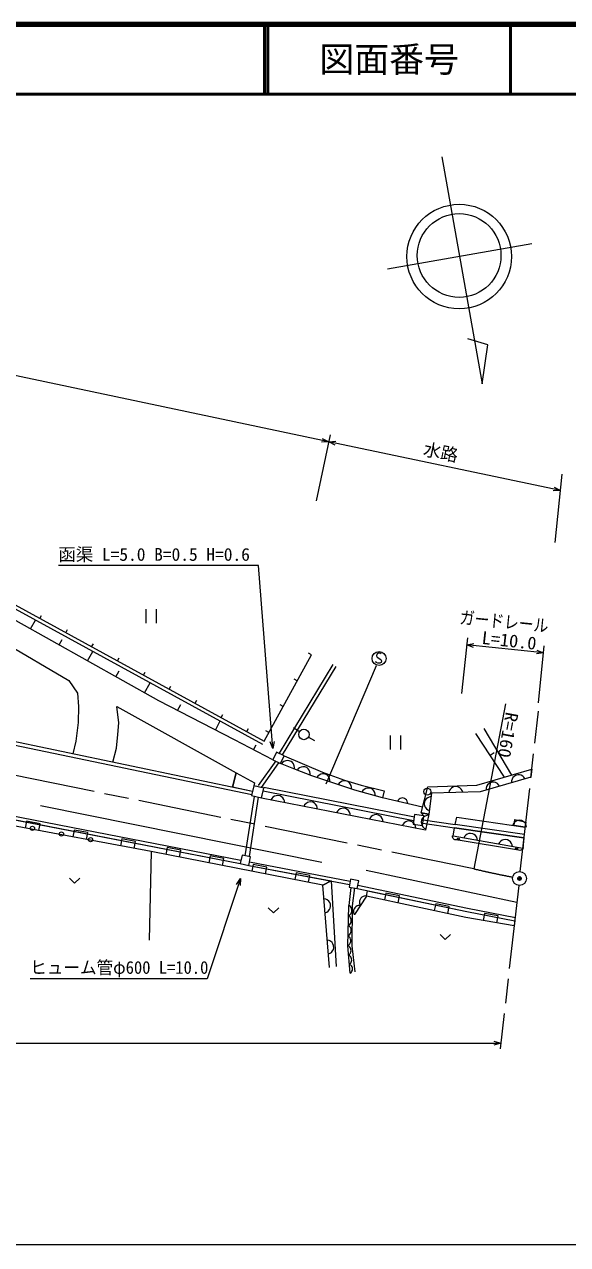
# Model space of a CAD drawing. Units: millimetres, scale not verified. Extents: x 40000 to 680000, y 20000 to 380000.
# Drawn here: x 474355 to 552180, y 205000 to 380000 of the extents above; entities that cross this region are included whole.
import ezdxf
from ezdxf.enums import TextEntityAlignment as Align

# ---------------------------------------------------------------- set-up
doc = ezdxf.new("R2010")
doc.units = ezdxf.units.MM
doc.header["$LTSCALE"] = 1000
doc.header["$PDMODE"] = 32
doc.header["$PDSIZE"] = 500
doc.linetypes.add('CHAIN', pattern=[18.5, 12, -1.5, 3.5, -1.5])
for name, color, linetype, lineweight in [('M-BGD', 7, 'Continuous', 13), ('M-BGD-EXST', 7, 'Continuous', 13), ('M-BMK', 2, 'CHAIN', 13), ('M-BMK-SRVR', 3, 'Continuous', 13), ('M-STR-HTXT', 7, 'Continuous', 13), ('M-STR-STRC', 7, 'Continuous', 13), ('M-TTL', 2, 'Continuous', 140), ('M-TTL-BAND', 7, 'Continuous', 13), ('M-TTL-LINE', 7, 'Continuous', 50)]:
    doc.layers.add(name, color=color, linetype=linetype, lineweight=lineweight)
doc.layers.add('M-OTRS', color=6, linetype='Continuous')
doc.layers.add('M-TTL-TXT', color=7, linetype='Continuous')
doc.styles.add('ＭＳ ゴシック', font='')
doc.styles.get('ＭＳ ゴシック').set_extended_font_data('MS Gothic')

# ---------------------------------------------------------------- blocks, each defined once
blk = doc.blocks.new('287[2592][2633][2652][3705][2769]')
at = {"color": 7, "linetype": 'Continuous', "lineweight": 13}
for p, q in [((0, 0), (-1.036, -0.068)), ((-0.921, 0.48), (0, 0))]:
    blk.add_line(p, q, dxfattribs=at)
blk = doc.blocks.new('286[2591][2632][2651][3704][2768]')
at = {"color": 7, "linetype": 'Continuous', "lineweight": 13}
for p, q in [((0, 0), (1.036, 0.068)), ((0.921, -0.48), (0, 0))]:
    blk.add_line(p, q, dxfattribs=at)

msp = doc.modelspace()

# ---------------------------------------------------------------- linework, layer by layer
at = {"layer": 'M-BGD'}
for p, q in [((454022, 306545), (508475, 276780)), ((454233, 306999), (508714, 277219)), ((469159, 298841), (508714, 277219)), ((491754, 296121), (491754, 294121)), ((493274, 294121), (493274, 296121)), ((493592, 282995), (473194, 294464)), ((475234, 293317), (475936, 294566)), ((476574, 294787), (476814, 295226)), ((480282, 292761), (480521, 293199)), ((471320, 291435), (480717, 285882)), ((479314, 291023), (479752, 291802)), ((483989, 290734), (484229, 291173)), ((483393, 288730), (484150, 290076)), ((487697, 288707), (487936, 289146)), ((508714, 277219), (515478, 289561)), ((515478, 289561), (515040, 289802)), ((487473, 286436), (487943, 287273)), ((491404, 286681), (491644, 287120)), ((510906, 275498), (518614, 288193)), ((511333, 275239), (519041, 287933)), ((480717, 285882), (481936, 284075)), ((491552, 284142), (492364, 285586)), ((513448, 285856), (513009, 286096)), ((481936, 284075), (482105, 282183)), ((495112, 284654), (495351, 285093)), ((506948, 269514), (446785, 282058)), ((507050, 270003), (446886, 282548)), ((482105, 282183), (482063, 279871)), ((487864, 279828), (487612, 282183)), ((487612, 282183), (504680, 272682)), ((504448, 277393), (493592, 282995)), ((496306, 281595), (496750, 282454)), ((498819, 282628), (499059, 283066)), ((511417, 282151), (510979, 282391)), ((501734, 278793), (502406, 280097)), ((502527, 280601), (502766, 281040)), ((482063, 279871), (481726, 277222)), ((487738, 278147), (487864, 279828)), ((506234, 278574), (506474, 279013)), ((509387, 278445), (508948, 278685)), ((513769, 278562), (512921, 279092)), ((543128, 272038), (539021, 278305)), ((540203, 279027), (544159, 272345)), ((481726, 277222), (481289, 275375)), ((487528, 276213), (487738, 278147)), ((509943, 274530), (504448, 277393)), ((507195, 275961), (507565, 276670)), ((515059, 277798), (515932, 277310)), ((526765, 277991), (526765, 275991)), ((528285, 275991), (528285, 277991)), ((487012, 274181), (487528, 276213)), ((510472, 275647), (509943, 274530)), ((511580, 275122), (510472, 275647)), ((511051, 274005), (511580, 275122)), ((511051, 274005), (511580, 275122)), ((511580, 275122), (517087, 272751)), ((541074, 275171), (541684, 275571)), ((507910, 270834), (510410, 274402)), ((508320, 270547), (510820, 274115)), ((509943, 274530), (511051, 274005)), ((513180, 273130), (511051, 274005)), ((511356, 274139), (511191, 273948)), ((511543, 274279), (511356, 274139)), ((511804, 274388), (511543, 274279)), ((512034, 274423), (511804, 274388)), ((512287, 274405), (512034, 274423)), ((512583, 274284), (512287, 274405)), ((512774, 274119), (512583, 274284)), ((512914, 273932), (512774, 274119)), ((513023, 273671), (512914, 273932)), ((513058, 273440), (513023, 273671)), ((513040, 273188), (513058, 273440)), ((515542, 272226), (513180, 273130)), ((513587, 273231), (513427, 273036)), ((513771, 273375), (513587, 273231)), ((514029, 273490), (513771, 273375)), ((514259, 273531), (514029, 273490)), ((514512, 273520), (514259, 273531)), ((514811, 273406), (514512, 273520)), ((515006, 273245), (514811, 273406)), ((515150, 273062), (515006, 273245)), ((515265, 272803), (515150, 273062)), ((539194, 270868), (547061, 273208)), ((547061, 273208), (546932, 272059)), ((504680, 272682), (504189, 270600)), ((504189, 270600), (504680, 272682)), ((504680, 272682), (507309, 271210)), ((515306, 272574), (515265, 272803)), ((515295, 272321), (515306, 272574)), ((518837, 271118), (515542, 272226)), ((516394, 272193), (516242, 271991)), ((516571, 272344), (516394, 272193)), ((516825, 272470), (516571, 272344)), ((517053, 272520), (516825, 272470)), ((517306, 272519), (517053, 272520)), ((517087, 272751), (520208, 271614)), ((517609, 272417), (517306, 272519)), ((517811, 272265), (517609, 272417)), ((517962, 272088), (517811, 272265)), ((518088, 271834), (517962, 272088)), ((518138, 271606), (518088, 271834)), ((518137, 271353), (518138, 271606)), ((519642, 271318), (519466, 271165)), ((519894, 271446), (519642, 271318)), ((520122, 271498), (519894, 271446)), ((520375, 271500), (520122, 271498)), ((520208, 271614), (522628, 270914)), ((520679, 271400), (520375, 271500)), ((520882, 271250), (520679, 271400)), ((521035, 271074), (520882, 271250)), ((546932, 272059), (539653, 269949)), ((541393, 271328), (541085, 271239)), ((541645, 271318), (541393, 271328)), ((541871, 271258), (541645, 271318)), ((542119, 271122), (541871, 271258)), ((544162, 271506), (544152, 271253)), ((544221, 271732), (544162, 271506)), ((544358, 271979), (544221, 271732)), ((544516, 272150), (544358, 271979)), ((544725, 272294), (544516, 272150)), ((545032, 272383), (544725, 272294)), ((545285, 272373), (545032, 272383)), ((545510, 272313), (545285, 272373)), ((545758, 272177), (545510, 272313)), ((545929, 272018), (545758, 272177)), ((546073, 271810), (545929, 272018)), ((507050, 270003), (504189, 270600)), ((507238, 270802), (506913, 269423)), ((507238, 270802), (507050, 270003)), ((507309, 271210), (507238, 270802)), ((508651, 270469), (507238, 270802)), ((508310, 269020), (508562, 270066)), ((508327, 269091), (508651, 270469)), ((508562, 270066), (530126, 265828)), ((508562, 270066), (530126, 265828)), ((508666, 270596), (530230, 266358)), ((521695, 270185), (518837, 271118)), ((519466, 271165), (519315, 270962)), ((521163, 270822), (521035, 271074)), ((521215, 270594), (521163, 270822)), ((521217, 270341), (521215, 270594)), ((525661, 269079), (521695, 270185)), ((522628, 270914), (525923, 270068)), ((522856, 270110), (522715, 269901)), ((523025, 270271), (522856, 270110)), ((523272, 270410), (523025, 270271)), ((523497, 270471), (523272, 270410)), ((523749, 270484), (523497, 270471)), ((524058, 270398), (523749, 270484)), ((524267, 270256), (524058, 270398)), ((524428, 270087), (524267, 270256)), ((524567, 269841), (524428, 270087)), ((524628, 269616), (524567, 269841)), ((524641, 269363), (524628, 269616)), ((525923, 270068), (525661, 269079)), ((531203, 266918), (532167, 270638)), ((532167, 270638), (539194, 270868)), ((532672, 269765), (532305, 266734)), ((539653, 269949), (532672, 269765)), ((535237, 270073), (535163, 269831)), ((535351, 270276), (535237, 270073)), ((535546, 270481), (535351, 270276)), ((535743, 270606), (535546, 270481)), ((535981, 270693), (535743, 270606)), ((536301, 270701), (535981, 270693)), ((536543, 270628), (536301, 270701)), ((536746, 270513), (536543, 270628)), ((536951, 270318), (536746, 270513)), ((537076, 270121), (536951, 270318)), ((537162, 269884), (537076, 270121)), ((540522, 270451), (540512, 270198)), ((540582, 270677), (540522, 270451)), ((540718, 270924), (540582, 270677)), ((540877, 271095), (540718, 270924)), ((541085, 271239), (540877, 271095)), ((542290, 270963), (542119, 271122)), ((542433, 270755), (542290, 270963)), ((464841, 268025), (505380, 260128)), ((505999, 260740), (507319, 269280)), ((506592, 260649), (507912, 269188)), ((506913, 269423), (508327, 269091)), ((531814, 264442), (508310, 269020)), ((509803, 268974), (509679, 268754)), ((509959, 269147), (509803, 268974)), ((510194, 269306), (509959, 269147)), ((510413, 269385), (510194, 269306)), ((510664, 269418), (510413, 269385)), ((510978, 269357), (510664, 269418)), ((511198, 269232), (510978, 269357)), ((511372, 269076), (511198, 269232)), ((511530, 268842), (511372, 269076)), ((511609, 268622), (511530, 268842)), ((511642, 268371), (511609, 268622)), ((514504, 268058), (514380, 267838)), ((514660, 268232), (514504, 268058)), ((514895, 268390), (514660, 268232)), ((515114, 268469), (514895, 268390)), ((515365, 268502), (515114, 268469)), ((515679, 268441), (515365, 268502)), ((515899, 268316), (515679, 268441)), ((516072, 268160), (515899, 268316)), ((516230, 267926), (516072, 268160)), ((516310, 267707), (516230, 267926)), ((531416, 267741), (525661, 269079)), ((527907, 268741), (527808, 268580)), ((528029, 268867), (527907, 268741)), ((528209, 268979), (528029, 268867)), ((528375, 269033), (528209, 268979)), ((528564, 269051), (528375, 269033)), ((528798, 268996), (528564, 269051)), ((528960, 268897), (528798, 268996)), ((529085, 268776), (528960, 268897)), ((529198, 268596), (529085, 268776)), ((529251, 268429), (529198, 268596)), ((529269, 268240), (529251, 268429)), ((531674, 268510), (531636, 268192)), ((531636, 268192), (531686, 267944)), ((531782, 268738), (531674, 268510)), ((531686, 267944), (531781, 267731)), ((531926, 268923), (531782, 268738)), ((532148, 269097), (531926, 268923)), ((532361, 269192), (532148, 269097)), ((532609, 269243), (532361, 269192)), ((464745, 267535), (505284, 259637)), ((470867, 266342), (505284, 259637)), ((516343, 267456), (516310, 267707)), ((519205, 267143), (519080, 266923)), ((519361, 267316), (519205, 267143)), ((519595, 267474), (519361, 267316)), ((519815, 267554), (519595, 267474)), ((520065, 267586), (519815, 267554)), ((520379, 267525), (520065, 267586)), ((520600, 267401), (520379, 267525)), ((520773, 267245), (520600, 267401)), ((520931, 267010), (520773, 267245)), ((521011, 266791), (520931, 267010)), ((521043, 266540), (521011, 266791)), ((523905, 266227), (523781, 266007)), ((524061, 266401), (523905, 266227)), ((524296, 266559), (524061, 266401)), ((524515, 266638), (524296, 266559)), ((524766, 266671), (524515, 266638)), ((525080, 266610), (524766, 266671)), ((525300, 266485), (525080, 266610)), ((525474, 266329), (525300, 266485)), ((525632, 266095), (525474, 266329)), ((525711, 265875), (525632, 266095)), ((530241, 266661), (530055, 265311)), ((531573, 266477), (530241, 266661)), ((532305, 266734), (531203, 266918)), ((531573, 266477), (531203, 266918)), ((531203, 266918), (532305, 266734)), ((531400, 266139), (531272, 265921)), ((531387, 265127), (531573, 266477)), ((531387, 265127), (531573, 266477)), ((531559, 266309), (531400, 266139)), ((531797, 266463), (531559, 266309)), ((531781, 267731), (531956, 267509)), ((532018, 266538), (531797, 266463)), ((532305, 266734), (531814, 264442)), ((531956, 267509), (532140, 267365)), ((532269, 266566), (532018, 266538)), ((532140, 267365), (532368, 267257)), ((536071, 265265), (536301, 266321)), ((536301, 266321), (546125, 264887)), ((492517, 261375), (472034, 265201)), ((474648, 265730), (474465, 264747)), ((476614, 265363), (474648, 265730)), ((476431, 264380), (476614, 265363)), ((481476, 264455), (481292, 263472)), ((483442, 264087), (481476, 264455)), ((525744, 265624), (525711, 265875)), ((528606, 265311), (528482, 265091)), ((528762, 265485), (528606, 265311)), ((528997, 265643), (528762, 265485)), ((529216, 265722), (528997, 265643)), ((529467, 265755), (529216, 265722)), ((529781, 265694), (529467, 265755)), ((530001, 265570), (529781, 265694)), ((530175, 265413), (530001, 265570)), ((530126, 265828), (530055, 265311)), ((530055, 265311), (531387, 265127)), ((530055, 265311), (531387, 265127)), ((530333, 265179), (530175, 265413)), ((530412, 264960), (530333, 265179)), ((530445, 264709), (530412, 264960)), ((531272, 265921), (531204, 265608)), ((531204, 265608), (531232, 265356)), ((531232, 265356), (531308, 265136)), ((531308, 265136), (531461, 264898)), ((531431, 265449), (536000, 264770)), ((531461, 264898), (531632, 264739)), ((531504, 265943), (536073, 265264)), ((531632, 264739), (531850, 264610)), ((535795, 263565), (536000, 264770)), ((536000, 264770), (545935, 263339)), ((545935, 263339), (536000, 264770)), ((546006, 263834), (536071, 265265)), ((544447, 265375), (544333, 265149)), ((544595, 265555), (544447, 265375)), ((544520, 265122), (544613, 265954)), ((546125, 264887), (544520, 265122)), ((544821, 265724), (544595, 265555)), ((544613, 265954), (546204, 265588)), ((545037, 265814), (544821, 265724)), ((545286, 265859), (545037, 265814)), ((545602, 265813), (545286, 265859)), ((545828, 265699), (545602, 265813)), ((546009, 265551), (545828, 265699)), ((546178, 265324), (546009, 265551)), ((546204, 265588), (546125, 264887)), ((546268, 265109), (546178, 265324)), ((546312, 264860), (546268, 265109)), ((483258, 263104), (483442, 264087)), ((488304, 263179), (488120, 262196)), ((490270, 262812), (488304, 263179)), ((490086, 261829), (490270, 262812)), ((535686, 263579), (535695, 263638)), ((535689, 263477), (535686, 263579)), ((535729, 263349), (535689, 263477)), ((535775, 263260), (535729, 263349)), ((535844, 263188), (535775, 263260)), ((545779, 261813), (535795, 263565)), ((535952, 263109), (535844, 263188)), ((536048, 263073), (535952, 263109)), ((536206, 263047), (536048, 263073)), ((536502, 262998), (536206, 263047)), ((544863, 261613), (536502, 262998)), ((537427, 263523), (537306, 263300)), ((537579, 263699), (537427, 263523)), ((537811, 263861), (537579, 263699)), ((538029, 263945), (537811, 263861)), ((538279, 263982), (538029, 263945)), ((538594, 263927), (538279, 263982)), ((538817, 263807), (538594, 263927)), ((538993, 263654), (538817, 263807)), ((539155, 263422), (538993, 263654)), ((539239, 263205), (539155, 263422)), ((539276, 262955), (539239, 263205)), ((542418, 262647), (542298, 262424)), ((542571, 262823), (542418, 262647)), ((542803, 262985), (542571, 262823)), ((543021, 263069), (542803, 262985)), ((543271, 263106), (543021, 263069)), ((543586, 263051), (543271, 263106)), ((543809, 262931), (543586, 263051)), ((543985, 262778), (543809, 262931)), ((544147, 262546), (543985, 262778)), ((544231, 262329), (544147, 262546)), ((545935, 263339), (545779, 261813)), ((492517, 261375), (492246, 248674)), ((517136, 256552), (492517, 261375)), ((494805, 261946), (494613, 260964)), ((496768, 261561), (494805, 261946)), ((496575, 260580), (496768, 261561)), ((505542, 260868), (505284, 259637)), ((506745, 260617), (505542, 260868)), ((544268, 262078), (544231, 262329)), ((545159, 261564), (544863, 261613)), ((545317, 261538), (545159, 261564)), ((545461, 261555), (545317, 261538)), ((545570, 261597), (545461, 261555)), ((545685, 261680), (545570, 261597)), ((545760, 261769), (545685, 261680)), ((545819, 261881), (545760, 261769)), ((545833, 261959), (545819, 261881)), ((500960, 260740), (500767, 259758)), ((502922, 260355), (500960, 260740)), ((502730, 259374), (502922, 260355)), ((505284, 259637), (506488, 259385)), ((505284, 259637), (506488, 259385)), ((506488, 259385), (506745, 260617)), ((506488, 259385), (520953, 256645)), ((506488, 259385), (518303, 257147)), ((506581, 259876), (521046, 257136)), ((507114, 259534), (506922, 258553)), ((509077, 259149), (507114, 259534)), ((508885, 258168), (509077, 259149)), ((480795, 257542), (481545, 256822)), ((481545, 256822), (482295, 257542)), ((513269, 258328), (513077, 257347)), ((515232, 257944), (513269, 258328)), ((515040, 256962), (515232, 257944)), ((521099, 257392), (520882, 256278)), ((522247, 257168), (521099, 257392)), ((517136, 256552), (518302, 257147)), ((518303, 257147), (517136, 256552)), ((518068, 244719), (517136, 256552)), ((518302, 257147), (519001, 244879)), ((521135, 256229), (520834, 253625)), ((520882, 256278), (522029, 256054)), ((521632, 256171), (521330, 253568)), ((522029, 256054), (522247, 257168)), ((522029, 256054), (537725, 252753)), ((522132, 256544), (537824, 253243)), ((523348, 254994), (523496, 255746)), ((523496, 255746), (537725, 252753)), ((517536, 254529), (517290, 254590)), ((517745, 254425), (517536, 254529)), ((517960, 254242), (517745, 254425)), ((518095, 254052), (517960, 254242)), ((518194, 253819), (518095, 254052)), ((518219, 253500), (518194, 253819)), ((523348, 254994), (521637, 252339)), ((522382, 254322), (522359, 254109)), ((522359, 254109), (522370, 253949)), ((522370, 253949), (522399, 253816)), ((522460, 254501), (522382, 254322)), ((522399, 253816), (522482, 253649)), ((522564, 254662), (522460, 254501)), ((522694, 254806), (522564, 254662)), ((522879, 254916), (522694, 254806)), ((523029, 254971), (522879, 254916)), ((523162, 255000), (523029, 254971)), ((523348, 254994), (523162, 255000)), ((537616, 251933), (523348, 254994)), ((526147, 255416), (525938, 254438)), ((528103, 254997), (526147, 255416)), ((527893, 254019), (528103, 254997)), ((533281, 253886), (533071, 252908)), ((535237, 253466), (533281, 253886)), ((509292, 253303), (510042, 252583)), ((510042, 252583), (510792, 253303)), ((517447, 252596), (517680, 252695)), ((517680, 252695), (517870, 252830)), ((517870, 252830), (518054, 253045)), ((518054, 253045), (518158, 253254)), ((518158, 253254), (518219, 253500)), ((520673, 247870), (520834, 253625)), ((520793, 252168), (520945, 252254)), ((520930, 252080), (520793, 252168)), ((520982, 253573), (520835, 253667)), ((521012, 251994), (520930, 252080)), ((520945, 252254), (521038, 252341)), ((521070, 253481), (520982, 253573)), ((521038, 252341), (521131, 252459)), ((521156, 253358), (521070, 253481)), ((521131, 252459), (521226, 252636)), ((521241, 253176), (521156, 253358)), ((521226, 252636), (521261, 252815)), ((521266, 252995), (521241, 253176)), ((521330, 253568), (521252, 247838)), ((521261, 252815), (521266, 252995)), ((521516, 252977), (521492, 252764)), ((521492, 252764), (521504, 252604)), ((521504, 252604), (521532, 252472)), ((521593, 253156), (521516, 252977)), ((521532, 252472), (521615, 252304)), ((521697, 253317), (521593, 253156)), ((521828, 253461), (521697, 253317)), ((522012, 253571), (521828, 253461)), ((522162, 253626), (522012, 253571)), ((522295, 253655), (522162, 253626)), ((522482, 253649), (522295, 253655)), ((535027, 252488), (535237, 253466)), ((537725, 252753), (544605, 251435)), ((537725, 252753), (544605, 251435)), ((537824, 253243), (544699, 251927)), ((540258, 252485), (540085, 251500)), ((542228, 252139), (540258, 252485)), ((542055, 251155), (542228, 252139)), ((520754, 250769), (520896, 250849)), ((520901, 250674), (520754, 250769)), ((520896, 250849), (520982, 250930)), ((520989, 250582), (520901, 250674)), ((520982, 250930), (521069, 251040)), ((521075, 250460), (520989, 250582)), ((521093, 251880), (521012, 251994)), ((521069, 251040), (521158, 251205)), ((521160, 250277), (521075, 250460)), ((521172, 251709), (521093, 251880)), ((521158, 251205), (521191, 251373)), ((521185, 250096), (521160, 250277)), ((521195, 251541), (521172, 251709)), ((521191, 251373), (521195, 251541)), ((544524, 250722), (537616, 251933)), ((544605, 251435), (544524, 250722)), ((518002, 248613), (517757, 248674)), ((518211, 248509), (518002, 248613)), ((518426, 248325), (518211, 248509)), ((520712, 249269), (520864, 249355)), ((520849, 249181), (520712, 249269)), ((520931, 249095), (520849, 249181)), ((520864, 249355), (520957, 249442)), ((521012, 248981), (520931, 249095)), ((520957, 249442), (521050, 249560)), ((521091, 248810), (521012, 248981)), ((521050, 249560), (521145, 249737)), ((521115, 248642), (521091, 248810)), ((521110, 248474), (521115, 248642)), ((521145, 249737), (521180, 249916)), ((521180, 249916), (521185, 250096)), ((533910, 249484), (534660, 248764)), ((534660, 248764), (535410, 249484)), ((517914, 246680), (518147, 246779)), ((518147, 246779), (518337, 246914)), ((518337, 246914), (518520, 247129)), ((518561, 248135), (518426, 248325)), ((518520, 247129), (518624, 247338)), ((518660, 247902), (518561, 248135)), ((518624, 247338), (518685, 247583)), ((518685, 247583), (518660, 247902)), ((520817, 247828), (520670, 247899)), ((520673, 247870), (520815, 247950)), ((521026, 243915), (520673, 247870)), ((520815, 247950), (520901, 248031)), ((520908, 247751), (520817, 247828)), ((520901, 248031), (520988, 248141)), ((521002, 247647), (520908, 247751)), ((520988, 248141), (521077, 248307)), ((521101, 247487), (521002, 247647)), ((521003, 246692), (521077, 246811)), ((521077, 248307), (521110, 248474)), ((521077, 246811), (521145, 246985)), ((521143, 247323), (521101, 247487)), ((521158, 247155), (521143, 247323)), ((521145, 246985), (521158, 247155)), ((521252, 247838), (521702, 244108)), ((520795, 246504), (520927, 246600)), ((520931, 246438), (520795, 246504)), ((520911, 245209), (521033, 245299)), ((521047, 245143), (520911, 245209)), ((520927, 246600), (521003, 246692)), ((521016, 246367), (520931, 246438)), ((521103, 246271), (521016, 246367)), ((521033, 245299), (521104, 245383)), ((521132, 245073), (521047, 245143)), ((521194, 246122), (521103, 246271)), ((521104, 245383), (521172, 245494)), ((521219, 244976), (521132, 245073)), ((521172, 245494), (521236, 245656)), ((521234, 245969), (521194, 246122)), ((521248, 245814), (521234, 245969)), ((521236, 245656), (521248, 245814)), ((521026, 243915), (521149, 244004)), ((521149, 244004), (521220, 244089)), ((521310, 244828), (521219, 244976)), ((521220, 244089), (521288, 244199)), ((521288, 244199), (521352, 244361)), ((521350, 244675), (521310, 244828)), ((521364, 244519), (521350, 244675)), ((521352, 244361), (521364, 244519))]:
    msp.add_line(p, q, dxfattribs=at)
for centre, radius in [((514405, 278164), 750), ((532079, 269962), 500), ((475501, 264709), 300), ((479664, 263893), 300), ((483828, 263077), 300), ((536526, 263146), 150), ((536526, 263146), 90), ((536526, 263146), 30), ((544887, 261761), 150), ((544887, 261761), 90), ((544887, 261761), 30)]:
    msp.add_circle(centre, radius, dxfattribs=at)
at = {"layer": 'M-BGD-EXST'}
for p, q in [((524846, 289689), (524806, 289449)), ((524806, 289449), (524886, 289249)), ((525086, 289809), (524846, 289689)), ((524886, 289249), (525446, 288929)), ((525246, 289809), (525086, 289809)), ((525406, 289769), (525246, 289809)), ((525486, 289689), (525406, 289769)), ((525446, 288929), (525526, 288729)), ((524732, 288028), (517542, 271040)), ((524766, 288489), (524686, 288609)), ((525006, 288369), (524766, 288489)), ((525286, 288369), (525006, 288369)), ((525486, 288489), (525286, 288369)), ((525526, 288729), (525486, 288489))]:
    msp.add_line(p, q, dxfattribs=at)
msp.add_circle((525166, 289049), 1000, dxfattribs=at)
at = {"layer": 'M-BMK'}
for p, q in [((545407, 258508), (547993, 281488)), ((538740, 258897), (458736, 275183)), ((545183, 256521), (542522, 233093))]:
    msp.add_line(p, q, dxfattribs=at)
msp.add_arc((575016, 414730), 160000, 256.89551, 258.93674, dxfattribs=at)
at = {"layer": 'M-BMK-SRVR'}
for p, q in [((534184, 360986), (539919, 328459)), ((547042, 348530), (526361, 344883)), ((540765, 334062), (537890, 334922)), ((539919, 328459), (540765, 334062))]:
    msp.add_line(p, q, dxfattribs=at)
for centre, radius in [((536660, 346699), 7500), ((536641, 346856), 6000), ((545295, 257515), 1000), ((545295, 257515), 40)]:
    msp.add_circle(centre, radius, dxfattribs=at)
at = {"layer": 'M-OTRS'}
msp.add_point((545295, 257515), dxfattribs=at)
at = {"layer": 'M-STR-HTXT'}
for p, q in [((517961, 320144), (408458, 343213)), ((518167, 321123), (516176, 311671)), ((551159, 313150), (517961, 320144)), ((550384, 305684), (551403, 315505)), ((507900, 302373), (479216, 302373)), ((509939, 276133), (507900, 302373)), ((537822, 292026), (536993, 284037)), ((537719, 291031), (538743, 291207)), ((538685, 290650), (537719, 291031)), ((548745, 289887), (537719, 291031)), ((547997, 282677), (548848, 290882)), ((548745, 289887), (547721, 289712)), ((547779, 290269), (548745, 289887)), ((543286, 282533), (538740, 258897)), ((509939, 276133), (509582, 277108)), ((510141, 277152), (509939, 276133)), ((505332, 257515), (500538, 243134)), ((504750, 256655), (505332, 257515)), ((505332, 257515), (505281, 256478)), ((500538, 243134), (475188, 243134)), ((357309, 233905), (542614, 233905)), ((541614, 234185), (542614, 233905)), ((542614, 233905), (541614, 233625))]:
    msp.add_line(p, q, dxfattribs=at)
at = {"layer": 'M-STR-STRC'}
for p, q in [((476636, 267968), (516991, 259839)), ((523313, 258710), (544911, 254134))]:
    msp.add_line(p, q, dxfattribs=at)
at = {"layer": 'M-TTL'}
msp.add_line((680000, 380000), (40000, 380000), dxfattribs=at)
at = {"layer": 'M-TTL-BAND'}
msp.add_line((40000, 205000), (579000, 205000), dxfattribs=at)
at = {"layer": 'M-TTL-LINE'}
for p, q in [((508747, 380000), (508747, 370000)), ((509247, 380000), (509247, 370000)), ((543997, 380000), (543997, 370000)), ((40000, 370000), (680000, 370000))]:
    msp.add_line(p, q, dxfattribs=at)

# ---------------------------------------------------------------- block references
at = {"layer": 'M-STR-HTXT', "xscale": 1000, "yscale": 1000}
for name, p in [('287[2592][2633][2652][3705][2769]', (517961, 320144)), ('286[2591][2632][2651][3704][2768]', (517961, 320144)), ('287[2592][2633][2652][3705][2769]', (551159, 313150))]:
    msp.add_blockref(name, p, dxfattribs=at)

# ---------------------------------------------------------------- texts
at = {"layer": 'M-STR-HTXT', "style": 'ＭＳ ゴシック'}
msp.add_text('水路', height=1833, rotation=348.4, dxfattribs=at).set_placement((531274, 317712), align=Align.BOTTOM_LEFT)
msp.add_text('函渠 L=5.0 B=0.5 H=0.6', height=1833, dxfattribs=at).set_placement((479216, 302521), align=Align.BOTTOM_LEFT)
for s, rotation, width, p in [('ガードレール', 354.3, 0.85, (536600, 293528)), (' L=10.0', 353.7, 1.05, (538448, 290760)), ('R=160', 259.6, 1.05, (542803, 281568))]:
    msp.add_text(s, height=1833, rotation=rotation, dxfattribs=dict(at, width=width)).set_placement(p, align=Align.BOTTOM_LEFT)
at = {"layer": 'M-STR-HTXT', "style": 'ＭＳ ゴシック', "width": 0.95}
msp.add_text('ヒューム管φ600 L=10.0', height=1833, dxfattribs=at).set_placement((475188, 243283), align=Align.BOTTOM_LEFT)
at = {"layer": 'M-TTL-TXT', "style": 'ＭＳ ゴシック'}
msp.add_text('図面番号', height=3666, dxfattribs=at).set_placement((526622, 375000), align=Align.MIDDLE_CENTER)

doc.saveas('drawing.dxf')
